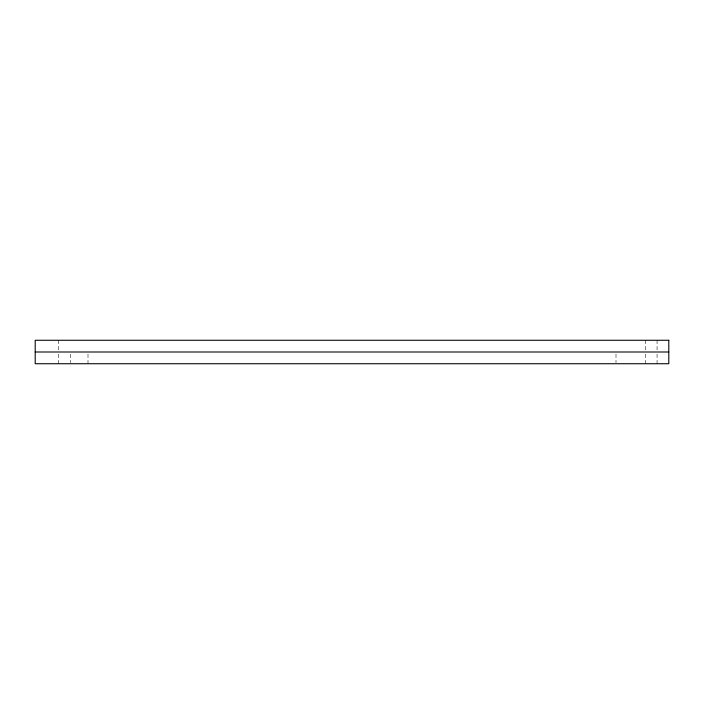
<?xml version="1.0" encoding="UTF-8"?>
<svg xmlns="http://www.w3.org/2000/svg" width="704" height="704" viewBox="0 0 704 704"><rect width="100%" height="100%" fill="white"/><g stroke="black" fill="none" stroke-linecap="round" stroke-linejoin="round"><path stroke-width="0.53" stroke-dasharray="3.52 2.64" d="M657.07 340.27L657.07 349.87M657.07 354.13L657.07 363.73M645.33 340.27L645.33 350.935M645.33 354.13L645.33 363.73M616 354.13L616 362.666M88 354.13L88 363.73M70.4 354.13L70.4 362.666M58.67 340.27L58.67 350.935M58.67 354.13L58.67 363.73"/><path stroke-width="1.06" d="M35.2 352L668.8 352M668.8 340.27L35.2 340.27L35.2 363.73L668.8 363.73L668.8 340.27"/></g></svg>
